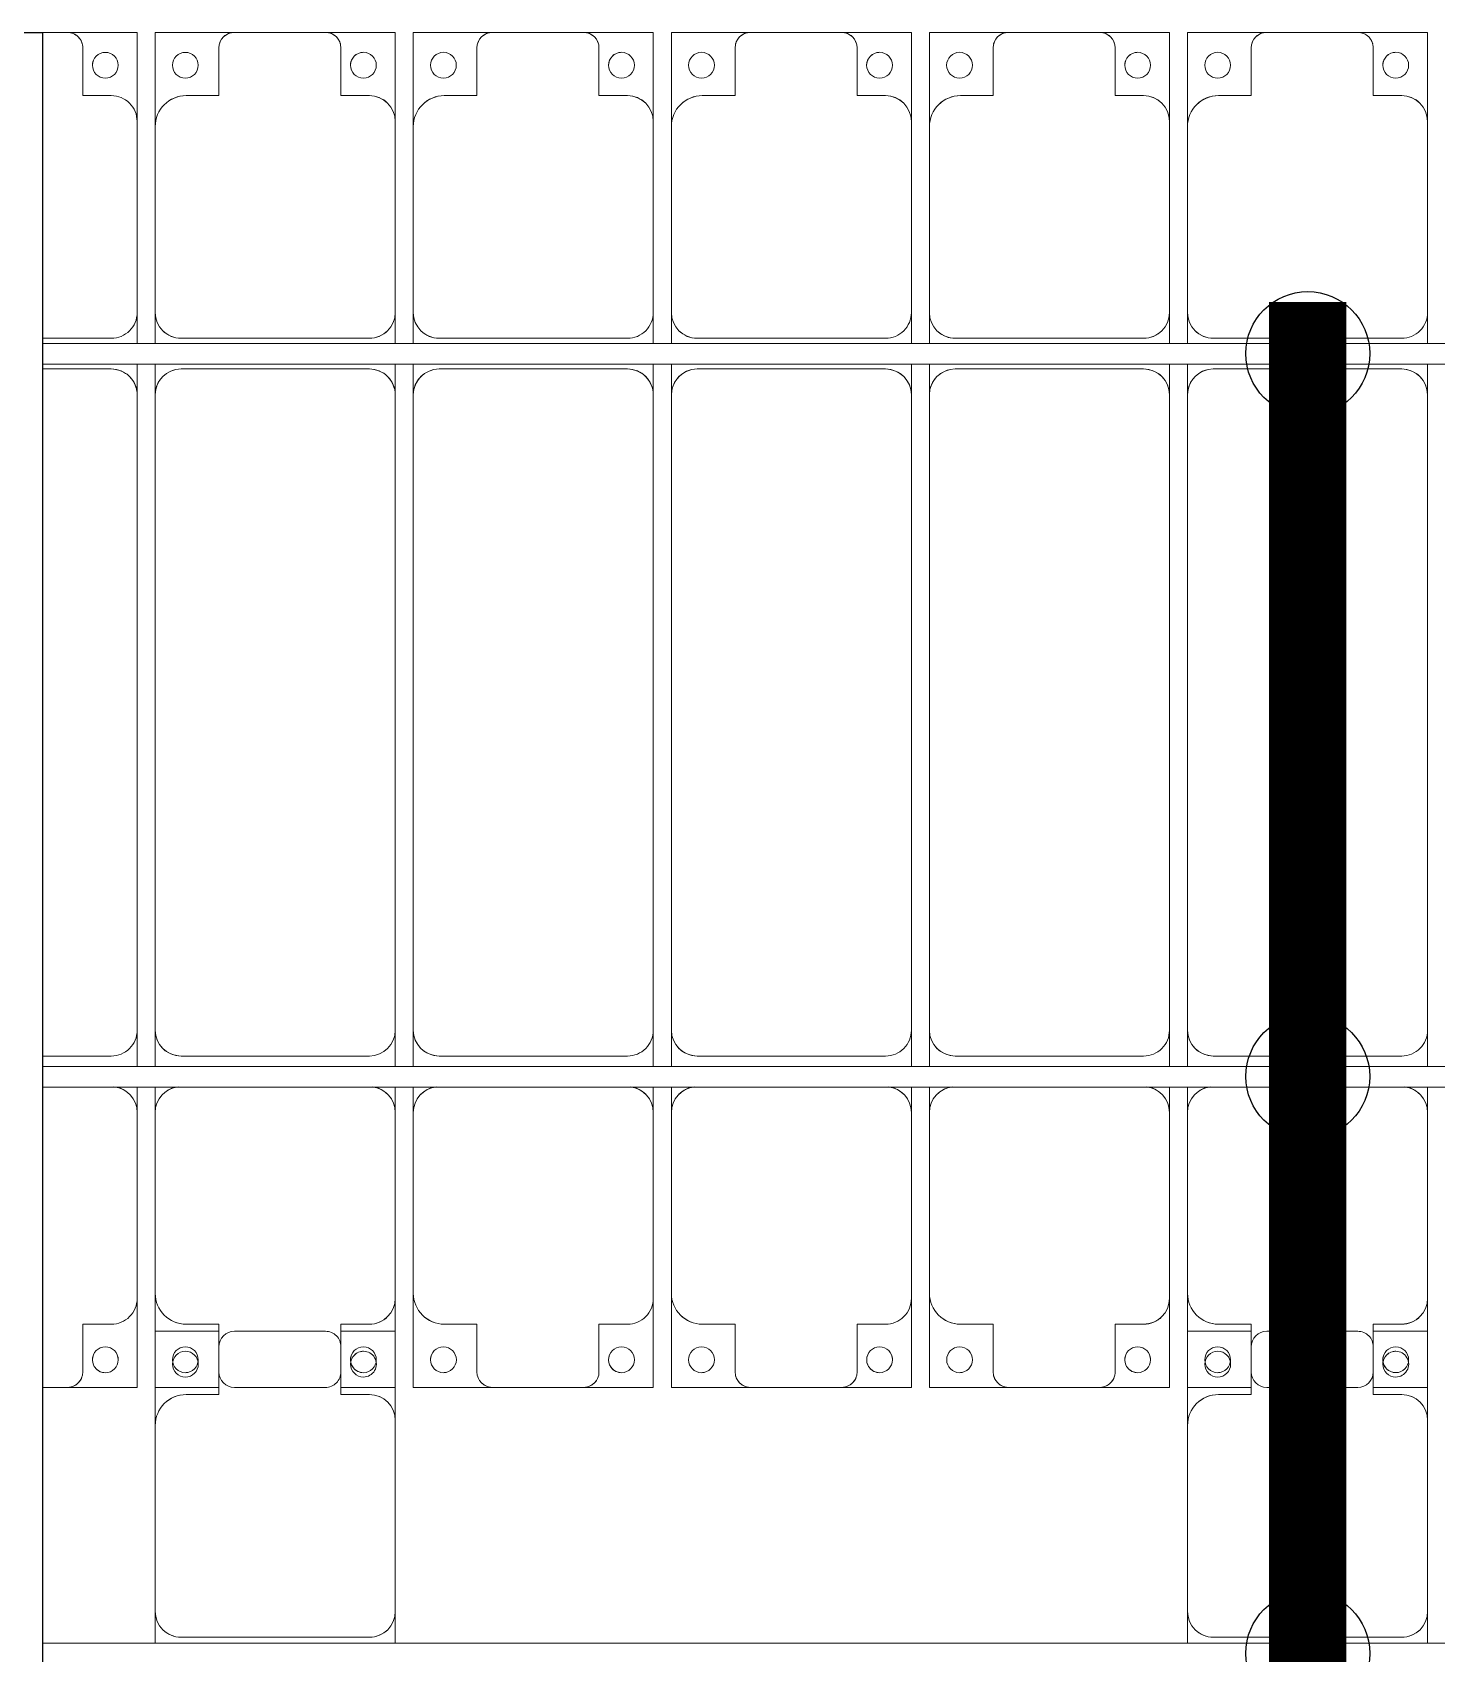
# Model space of a CAD drawing. Header units: millimetres. Extents: x -496478 to -186190, y -204059 to -87354.
# Drawn here: x -403212 to -400492, y -98423 to -95283 of the extents above; entities that cross this region are included whole.
import ezdxf

# ---------------------------------------------------------------- set-up
doc = ezdxf.new("R2010")
doc.units = ezdxf.units.MM
for name, color, linetype, lineweight in [('A-DETL-MBND', 5, 'Continuous', 9), ('A-GENM', 13, 'Continuous', 9), ('S-BEAM', 12, 'Continuous', 9)]:
    doc.layers.add(name, color=color, linetype=linetype, lineweight=lineweight)
doc.layers.add('GC-HOP 40x60 GIA CUONG', color=1, linetype='Continuous')

# ---------------------------------------------------------------- blocks, each defined once
blk = doc.blocks.new('Dải phao đi lại kèm đỡ invester - DẢI PHAO ĐI LẠI-V1-BỐ TRÍ KHUNG KẾT CẤU BÈ PIN 01')
at = {"layer": 'A-DETL-MBND', "color": 8}
for p, q in [((35588.2, 1312.2), (35540, 1312.2)), ((35588.2, 1312.2), (35723.4, 1312.2)), ((35723.4, 1312.2), (35588.2, 1312.2)), ((35723.4, 1312.2), (35723.4, 1139.7)), ((35758.4, 1312.2), (35911.8, 1312.2)), ((35758.4, 1129.7), (35758.4, 1312.2)), ((35911.8, 1312.2), (35758.4, 1312.2)), ((36088.2, 1312.2), (35911.8, 1312.2)), ((36088.2, 1312.2), (36223.4, 1312.2)), ((36223.4, 1312.2), (36088.2, 1312.2)), ((36223.4, 1312.2), (36223.4, 1139.7)), ((36258.4, 1312.2), (36411.8, 1312.2)), ((36258.4, 1129.7), (36258.4, 1312.2)), ((36411.8, 1312.2), (36258.4, 1312.2)), ((36588.2, 1312.2), (36411.8, 1312.2)), ((36588.2, 1312.2), (36723.4, 1312.2)), ((36723.4, 1312.2), (36588.2, 1312.2)), ((36723.4, 1312.2), (36723.4, 1139.7)), ((36758.4, 1312.2), (36911.8, 1312.2)), ((36758.4, 1129.7), (36758.4, 1312.2)), ((36911.8, 1312.2), (36758.4, 1312.2)), ((37088.2, 1312.2), (36911.8, 1312.2)), ((37088.2, 1312.2), (37223.4, 1312.2)), ((37223.4, 1312.2), (37088.2, 1312.2)), ((37223.4, 1312.2), (37223.4, 1139.7)), ((37258.4, 1312.2), (37411.8, 1312.2)), ((37258.4, 1129.7), (37258.4, 1312.2)), ((37411.8, 1312.2), (37258.4, 1312.2)), ((37588.2, 1312.2), (37411.8, 1312.2)), ((37588.2, 1312.2), (37723.4, 1312.2)), ((37723.4, 1312.2), (37588.2, 1312.2)), ((37723.4, 1312.2), (37723.4, 1139.7)), ((37758.4, 1312.2), (37911.8, 1312.2)), ((37758.4, 1129.7), (37758.4, 1312.2)), ((37911.8, 1312.2), (37758.4, 1312.2)), ((38088.2, 1312.2), (37911.8, 1312.2)), ((38088.2, 1312.2), (38223.4, 1312.2)), ((38223.4, 1312.2), (38088.2, 1312.2)), ((38223.4, 1312.2), (38223.4, 1139.7)), ((35618.2, 1189.7), (35618.2, 1282.2)), ((35881.8, 1282.2), (35881.8, 1189.7)), ((36118.2, 1189.7), (36118.2, 1282.2)), ((36381.8, 1282.2), (36381.8, 1189.7)), ((36618.2, 1189.7), (36618.2, 1282.2)), ((36881.8, 1282.2), (36881.8, 1189.7)), ((37118.2, 1189.7), (37118.2, 1282.2)), ((37381.8, 1282.2), (37381.8, 1189.7)), ((37618.2, 1189.7), (37618.2, 1282.2)), ((37881.8, 1282.2), (37881.8, 1189.7)), ((38118.2, 1189.7), (38118.2, 1282.2)), ((35673.4, 1189.7), (35618.2, 1189.7)), ((35881.8, 1189.7), (35818.4, 1189.7)), ((36173.4, 1189.7), (36118.2, 1189.7)), ((36381.8, 1189.7), (36318.4, 1189.7)), ((36673.4, 1189.7), (36618.2, 1189.7)), ((36881.8, 1189.7), (36818.4, 1189.7)), ((37173.4, 1189.7), (37118.2, 1189.7)), ((37381.8, 1189.7), (37318.4, 1189.7)), ((37673.4, 1189.7), (37618.2, 1189.7)), ((37881.8, 1189.7), (37818.4, 1189.7)), ((38173.4, 1189.7), (38118.2, 1189.7)), ((35723.4, 769.7), (35723.4, 1139.7)), ((36223.4, 769.7), (36223.4, 1139.7)), ((36723.4, 769.7), (36723.4, 1139.7)), ((37223.4, 769.7), (37223.4, 1139.7)), ((37723.4, 769.7), (37723.4, 1139.7)), ((38223.4, 769.7), (38223.4, 1139.7)), ((35758.4, 1129.7), (35758.4, 769.7)), ((36258.4, 1129.7), (36258.4, 769.7)), ((36758.4, 1129.7), (36758.4, 769.7)), ((37258.4, 1129.7), (37258.4, 769.7)), ((37758.4, 1129.7), (37758.4, 769.7)), ((35723.4, 769.7), (35723.4, 709.7)), ((35758.4, 709.7), (35758.4, 769.7)), ((36223.4, 769.7), (36223.4, 709.7)), ((36258.4, 709.7), (36258.4, 769.7)), ((36723.4, 769.7), (36723.4, 709.7)), ((36758.4, 709.7), (36758.4, 769.7)), ((37223.4, 769.7), (37223.4, 709.7)), ((37258.4, 709.7), (37258.4, 769.7)), ((37723.4, 769.7), (37723.4, 709.7)), ((37758.4, 709.7), (37758.4, 769.7)), ((38223.4, 769.7), (38223.4, 709.7)), ((35540, 719.7), (35673.4, 719.7)), ((35808.4, 719.7), (36173.4, 719.7)), ((36308.4, 719.7), (36673.4, 719.7)), ((36808.4, 719.7), (37173.4, 719.7)), ((37308.4, 719.7), (37673.4, 719.7)), ((37808.4, 719.7), (38173.4, 719.7)), ((35673.4, 660.3), (35540, 660.3)), ((35723.4, 669.7), (35723.4, 610.3)), ((35758.4, 610.3), (35758.4, 669.7)), ((36173.4, 660.3), (35808.4, 660.3)), ((36223.4, 669.7), (36223.4, 610.3)), ((36258.4, 610.3), (36258.4, 669.7)), ((36673.4, 660.3), (36308.4, 660.3)), ((36723.4, 669.7), (36723.4, 610.3)), ((36758.4, 610.3), (36758.4, 669.7)), ((37173.4, 660.3), (36808.4, 660.3)), ((37223.4, 669.7), (37223.4, 610.3)), ((37258.4, 610.3), (37258.4, 669.7)), ((37673.4, 660.3), (37308.4, 660.3)), ((37723.4, 669.7), (37723.4, 610.3)), ((37758.4, 610.3), (37758.4, 669.7)), ((38173.4, 660.3), (37808.4, 660.3)), ((38223.4, 669.7), (38223.4, 610.3)), ((35723.4, -620.3), (35723.4, 610.3)), ((35758.4, 610.3), (35758.4, -620.3)), ((36223.4, -620.3), (36223.4, 610.3)), ((36258.4, 610.3), (36258.4, -620.3)), ((36723.4, -620.3), (36723.4, 610.3)), ((36758.4, 610.3), (36758.4, -620.3)), ((37223.4, -620.3), (37223.4, 610.3)), ((37258.4, 610.3), (37258.4, -620.3)), ((37723.4, -620.3), (37723.4, 610.3)), ((37758.4, 610.3), (37758.4, -620.3)), ((38223.4, -620.3), (38223.4, 610.3)), ((35723.4, -620.3), (35723.4, -690.3)), ((35758.4, -690.3), (35758.4, -620.3)), ((36223.4, -620.3), (36223.4, -690.3)), ((36258.4, -690.3), (36258.4, -620.3)), ((36723.4, -620.3), (36723.4, -690.3)), ((36758.4, -690.3), (36758.4, -620.3)), ((37223.4, -620.3), (37223.4, -690.3)), ((37258.4, -690.3), (37258.4, -620.3)), ((37723.4, -620.3), (37723.4, -690.3)), ((37758.4, -690.3), (37758.4, -620.3)), ((38223.4, -620.3), (38223.4, -690.3)), ((35540, -670.3), (35673.4, -670.3)), ((35808.4, -670.3), (36173.4, -670.3)), ((36308.4, -670.3), (36673.4, -670.3)), ((36808.4, -670.3), (37173.4, -670.3)), ((37308.4, -670.3), (37673.4, -670.3)), ((37808.4, -670.3), (38173.4, -670.3)), ((35723.4, -730.3), (35723.4, -779.7)), ((35758.4, -779.7), (35758.4, -730.3)), ((36223.4, -730.3), (36223.4, -779.7)), ((36258.4, -779.7), (36258.4, -730.3)), ((36723.4, -730.3), (36723.4, -779.7)), ((36758.4, -779.7), (36758.4, -730.3)), ((37223.4, -730.3), (37223.4, -779.7)), ((37258.4, -779.7), (37258.4, -730.3)), ((37723.4, -730.3), (37723.4, -779.7)), ((37758.4, -779.7), (37758.4, -730.3)), ((38223.4, -730.3), (38223.4, -779.7)), ((35723.4, -1139.7), (35723.4, -779.7)), ((35758.4, -779.7), (35758.4, -1129.7)), ((36223.4, -1139.7), (36223.4, -779.7)), ((36258.4, -779.7), (36258.4, -1129.7)), ((36723.4, -1139.7), (36723.4, -779.7)), ((36758.4, -779.7), (36758.4, -1129.7)), ((37223.4, -1139.7), (37223.4, -779.7)), ((37258.4, -779.7), (37258.4, -1129.7)), ((37723.4, -1139.7), (37723.4, -779.7)), ((37758.4, -779.7), (37758.4, -1129.7)), ((38223.4, -1139.7), (38223.4, -779.7)), ((35758.4, -1312.2), (35758.4, -1129.7)), ((36258.4, -1312.2), (36258.4, -1129.7)), ((36758.4, -1312.2), (36758.4, -1129.7)), ((37258.4, -1312.2), (37258.4, -1129.7)), ((37758.4, -1312.2), (37758.4, -1129.7)), ((35723.4, -1139.7), (35723.4, -1312.2)), ((36223.4, -1139.7), (36223.4, -1312.2)), ((36723.4, -1139.7), (36723.4, -1312.2)), ((37223.4, -1139.7), (37223.4, -1312.2)), ((37723.4, -1139.7), (37723.4, -1312.2)), ((38223.4, -1139.7), (38223.4, -1312.2)), ((35618.2, -1282.2), (35618.2, -1189.7)), ((35618.2, -1189.7), (35673.4, -1189.7)), ((35818.4, -1189.7), (35881.8, -1189.7)), ((35881.8, -1189.7), (35881.8, -1282.2)), ((36118.2, -1282.2), (36118.2, -1189.7)), ((36118.2, -1189.7), (36173.4, -1189.7)), ((36318.4, -1189.7), (36381.8, -1189.7)), ((36381.8, -1189.7), (36381.8, -1282.2)), ((36618.2, -1282.2), (36618.2, -1189.7)), ((36618.2, -1189.7), (36673.4, -1189.7)), ((36818.4, -1189.7), (36881.8, -1189.7)), ((36881.8, -1189.7), (36881.8, -1282.2)), ((37118.2, -1282.2), (37118.2, -1189.7)), ((37118.2, -1189.7), (37173.4, -1189.7)), ((37318.4, -1189.7), (37381.8, -1189.7)), ((37381.8, -1189.7), (37381.8, -1282.2)), ((37618.2, -1282.2), (37618.2, -1189.7)), ((37618.2, -1189.7), (37673.4, -1189.7)), ((37818.4, -1189.7), (37881.8, -1189.7)), ((37881.8, -1189.7), (37881.8, -1282.2)), ((38118.2, -1282.2), (38118.2, -1189.7)), ((38118.2, -1189.7), (38173.4, -1189.7)), ((35540, -1312.2), (35588.2, -1312.2)), ((35723.4, -1312.2), (35588.2, -1312.2)), ((35588.2, -1312.2), (35723.4, -1312.2)), ((35881.8, -1312.2), (35758.4, -1312.2)), ((35911.8, -1312.2), (36088.2, -1312.2)), ((36223.4, -1312.2), (36118.2, -1312.2)), ((36411.8, -1312.2), (36258.4, -1312.2)), ((36258.4, -1312.2), (36411.8, -1312.2)), ((36411.8, -1312.2), (36588.2, -1312.2)), ((36723.4, -1312.2), (36588.2, -1312.2)), ((36588.2, -1312.2), (36723.4, -1312.2)), ((36911.8, -1312.2), (36758.4, -1312.2)), ((36758.4, -1312.2), (36911.8, -1312.2)), ((36911.8, -1312.2), (37088.2, -1312.2)), ((37223.4, -1312.2), (37088.2, -1312.2)), ((37088.2, -1312.2), (37223.4, -1312.2)), ((37411.8, -1312.2), (37258.4, -1312.2)), ((37258.4, -1312.2), (37411.8, -1312.2)), ((37411.8, -1312.2), (37588.2, -1312.2)), ((37723.4, -1312.2), (37588.2, -1312.2)), ((37588.2, -1312.2), (37723.4, -1312.2)), ((37881.8, -1312.2), (37758.4, -1312.2)), ((37911.8, -1312.2), (38088.2, -1312.2)), ((38223.4, -1312.2), (38118.2, -1312.2))]:
    blk.add_line(p, q, dxfattribs=at)
for centre, radius, start, end in [((35588.2, 1282.2), 30, 360, 90), ((35588.2, 1282.2), 30, 75, 90), ((35588.2, 1282.2), 30, 15, 90), ((35588.2, 1282.2), 30, 75, 90), ((35911.8, 1282.2), 30, 90, 180), ((35911.8, 1282.2), 30, 90, 165), ((35911.8, 1282.2), 30, 90, 105), ((35911.8, 1282.2), 30, 90, 105), ((36088.2, 1282.2), 30, 0, 90), ((36088.2, 1282.2), 30, 75, 90), ((36088.2, 1282.2), 30, 15, 90), ((36088.2, 1282.2), 30, 75, 90), ((36411.8, 1282.2), 30, 90, 180), ((36411.8, 1282.2), 30, 90, 165), ((36411.8, 1282.2), 30, 90, 105), ((36411.8, 1282.2), 30, 90, 105), ((36588.2, 1282.2), 30, 0, 90), ((36588.2, 1282.2), 30, 75, 90), ((36588.2, 1282.2), 30, 15, 90), ((36588.2, 1282.2), 30, 75, 90), ((36911.8, 1282.2), 30, 90, 180), ((36911.8, 1282.2), 30, 90, 165), ((36911.8, 1282.2), 30, 90, 105), ((36911.8, 1282.2), 30, 90, 105), ((37088.2, 1282.2), 30, 0, 90), ((37088.2, 1282.2), 30, 75, 90), ((37088.2, 1282.2), 30, 15, 90), ((37088.2, 1282.2), 30, 75, 90), ((37411.8, 1282.2), 30, 90, 180), ((37411.8, 1282.2), 30, 90, 165), ((37411.8, 1282.2), 30, 90, 105), ((37411.8, 1282.2), 30, 90, 105), ((37588.2, 1282.2), 30, 0, 90), ((37588.2, 1282.2), 30, 75, 90), ((37588.2, 1282.2), 30, 15, 90), ((37588.2, 1282.2), 30, 75, 90), ((37911.8, 1282.2), 30, 90, 180), ((37911.8, 1282.2), 30, 90, 165), ((37911.8, 1282.2), 30, 90, 105), ((37911.8, 1282.2), 30, 90, 105), ((38088.2, 1282.2), 30, 360, 90), ((38088.2, 1282.2), 30, 75, 90), ((38088.2, 1282.2), 30, 15, 90), ((38088.2, 1282.2), 30, 75, 90), ((35661.8, 1248.6), 25, 90, 270), ((35661.8, 1248.6), 25, 150, 180), ((35661.8, 1248.6), 25, 120, 135), ((35661.8, 1248.6), 25, 90, 105), ((35661.8, 1248.6), 25, 270, 90), ((35816.8, 1248.6), 25, 90, 270), ((35816.8, 1248.6), 25, 270, 90), ((36161.8, 1248.6), 25, 90, 270), ((36161.8, 1248.6), 25, 150, 180), ((36161.8, 1248.6), 25, 120, 135), ((36161.8, 1248.6), 25, 90, 105), ((36161.8, 1248.6), 25, 270, 90), ((36316.8, 1248.6), 25, 90, 270), ((36316.8, 1248.6), 25, 270, 90), ((36661.8, 1248.6), 25, 90, 270), ((36661.8, 1248.6), 25, 150, 180), ((36661.8, 1248.6), 25, 120, 135), ((36661.8, 1248.6), 25, 90, 105), ((36661.8, 1248.6), 25, 270, 90), ((36816.8, 1248.6), 25, 90, 270), ((36816.8, 1248.6), 25, 270, 90), ((37161.8, 1248.6), 25, 90, 270), ((37161.8, 1248.6), 25, 150, 180), ((37161.8, 1248.6), 25, 120, 135), ((37161.8, 1248.6), 25, 90, 105), ((37161.8, 1248.6), 25, 270, 90), ((37316.8, 1248.6), 25, 90, 270), ((37316.8, 1248.6), 25, 270, 90), ((37661.8, 1248.6), 25, 90, 270), ((37661.8, 1248.6), 25, 150, 180), ((37661.8, 1248.6), 25, 120, 135), ((37661.8, 1248.6), 25, 90, 105), ((37661.8, 1248.6), 25, 270, 90), ((37816.8, 1248.6), 25, 90, 270), ((37816.8, 1248.6), 25, 270, 90), ((38161.8, 1248.6), 25, 90, 270), ((38161.8, 1248.6), 25, 150, 180), ((38161.8, 1248.6), 25, 120, 135), ((38161.8, 1248.6), 25, 90, 105), ((38161.8, 1248.6), 25, 270, 90), ((35673.4, 1139.7), 50, 360, 90), ((35673.4, 1139.7), 50, 45, 90), ((35818.4, 1129.7), 60, 90, 180), ((35818.4, 1129.7), 60, 90, 135), ((36173.4, 1139.7), 50, 0, 90), ((36173.4, 1139.7), 50, 45, 90), ((36318.4, 1129.7), 60, 90, 180), ((36318.4, 1129.7), 60, 90, 135), ((36673.4, 1139.7), 50, 0, 90), ((36673.4, 1139.7), 50, 45, 90), ((36818.4, 1129.7), 60, 90, 180), ((36818.4, 1129.7), 60, 90, 135), ((37173.4, 1139.7), 50, 0, 90), ((37173.4, 1139.7), 50, 45, 90), ((37318.4, 1129.7), 60, 90, 180), ((37318.4, 1129.7), 60, 90, 135), ((37673.4, 1139.7), 50, 0, 90), ((37673.4, 1139.7), 50, 45, 90), ((37818.4, 1129.7), 60, 90, 180), ((37818.4, 1129.7), 60, 90, 135), ((38173.4, 1139.7), 50, 0, 90), ((38173.4, 1139.7), 50, 45, 90), ((35673.4, 769.7), 50, 270, 0), ((35808.4, 769.7), 50, 180, 270), ((36173.4, 769.7), 50, 270, 360), ((36308.4, 769.7), 50, 180, 270), ((36673.4, 769.7), 50, 270, 0), ((36808.4, 769.7), 50, 180, 270), ((37173.4, 769.7), 50, 270, 0), ((37308.4, 769.7), 50, 180, 270), ((37673.4, 769.7), 50, 270, 360), ((37808.4, 769.7), 50, 180, 270), ((38173.4, 769.7), 50, 270, 0), ((35673.4, 769.7), 50, 270, 315), ((35808.4, 769.7), 50, 225, 270), ((36173.4, 769.7), 50, 270, 315), ((36308.4, 769.7), 50, 225, 270), ((36673.4, 769.7), 50, 270, 315), ((36808.4, 769.7), 50, 225, 270), ((37173.4, 769.7), 50, 270, 315), ((37308.4, 769.7), 50, 228.6842, 270), ((37673.4, 769.7), 50, 270, 315), ((37808.4, 769.7), 50, 225, 270), ((38173.4, 769.7), 50, 270, 315), ((35673.4, 610.3), 50, 360, 90), ((35673.4, 610.3), 50, 15, 90), ((35808.4, 610.3), 50, 90, 180), ((36173.4, 610.3), 50, 360, 90), ((36173.4, 610.3), 50, 15, 90), ((36308.4, 610.3), 50, 90, 180), ((36673.4, 610.3), 50, 360, 90), ((36673.4, 610.3), 50, 15, 90), ((36808.4, 610.3), 50, 90, 180), ((37173.4, 610.3), 50, 0, 90), ((37173.4, 610.3), 50, 15, 90), ((37308.4, 610.3), 50, 90, 180), ((37673.4, 610.3), 50, 0, 90), ((37673.4, 610.3), 50, 15, 90), ((37808.4, 610.3), 50, 90, 180), ((38173.4, 610.3), 50, 0, 90), ((38173.4, 610.3), 50, 15, 90), ((35808.4, 610.3), 50, 105, 180), ((36308.4, 610.3), 50, 105, 180), ((36808.4, 610.3), 50, 105, 180), ((37308.4, 610.3), 50, 135, 180), ((37308.4, 610.3), 50, 105, 131.3175), ((37808.4, 610.3), 50, 105, 180), ((35673.4, -620.3), 50, 270, 0), ((35673.4, -620.3), 50, 270, 0), ((35808.4, -620.3), 50, 180, 270), ((36173.4, -620.3), 50, 270, 360), ((36173.4, -620.3), 50, 270, 360), ((36308.4, -620.3), 50, 180, 270), ((36673.4, -620.3), 50, 270, 0), ((36673.4, -620.3), 50, 270, 0), ((36808.4, -620.3), 50, 180, 270), ((37173.4, -620.3), 50, 270, 0), ((37173.4, -620.3), 50, 270, 0), ((37308.4, -620.3), 50, 180, 270), ((37673.4, -620.3), 50, 270, 0), ((37673.4, -620.3), 50, 270, 0), ((37808.4, -620.3), 50, 180, 270), ((38173.4, -620.3), 50, 270, 0), ((38173.4, -620.3), 50, 270, 0), ((35808.4, -620.3), 50, 195, 270), ((36308.4, -620.3), 50, 195, 270), ((36808.4, -620.3), 50, 195, 270), ((37308.4, -620.3), 50, 195, 270), ((37808.4, -620.3), 50, 195, 270), ((35673.4, -779.7), 50, 360, 84.2019), ((35673.4, -779.7), 50, 45, 84.2019), ((35808.4, -779.7), 50, 95.7981, 180), ((35808.4, -779.7), 50, 95.7981, 135), ((36173.4, -779.7), 50, 360, 84.2019), ((36173.4, -779.7), 50, 45, 84.2019), ((36308.4, -779.7), 50, 95.7981, 180), ((36308.4, -779.7), 50, 95.7981, 135), ((36673.4, -779.7), 50, 0, 84.2019), ((36673.4, -779.7), 50, 45, 84.2019), ((36808.4, -779.7), 50, 95.7981, 180), ((36808.4, -779.7), 50, 95.7981, 135), ((37173.4, -779.7), 50, 360, 84.2019), ((37173.4, -779.7), 50, 45, 84.2019), ((37308.4, -779.7), 50, 95.7981, 180), ((37308.4, -779.7), 50, 95.7981, 131.3441), ((37673.4, -779.7), 50, 0, 84.2019), ((37673.4, -779.7), 50, 45, 84.2019), ((37808.4, -779.7), 50, 95.7981, 180), ((37808.4, -779.7), 50, 95.7981, 135), ((38173.4, -779.7), 50, 0, 84.2019), ((38173.4, -779.7), 50, 45, 84.2019), ((35818.4, -1129.7), 60, 180, 270), ((36318.4, -1129.7), 60, 180, 270), ((36818.4, -1129.7), 60, 180, 270), ((37318.4, -1129.7), 60, 180, 270), ((37818.4, -1129.7), 60, 180, 270), ((35673.4, -1139.7), 50, 270, 0), ((36173.4, -1139.7), 50, 270, 360), ((36673.4, -1139.7), 50, 270, 0), ((37173.4, -1139.7), 50, 270, 0), ((37673.4, -1139.7), 50, 270, 360), ((38173.4, -1139.7), 50, 270, 360), ((35673.4, -1139.7), 50, 270, 315), ((35818.4, -1129.7), 60, 225, 270), ((36173.4, -1139.7), 50, 270, 315), ((36318.4, -1129.7), 60, 225, 270), ((36673.4, -1139.7), 50, 270, 315), ((36818.4, -1129.7), 60, 225, 270), ((37173.4, -1139.7), 50, 270, 315), ((37318.4, -1129.7), 60, 225, 270), ((37673.4, -1139.7), 50, 270, 315), ((37818.4, -1129.7), 60, 225, 270), ((38173.4, -1139.7), 50, 270, 315), ((35661.8, -1258.6), 25, 90, 270), ((35661.8, -1258.6), 25, 165, 270), ((35661.8, -1258.6), 25, 270, 90), ((35661.8, -1258.6), 25, 0, 15), ((35816.8, -1258.6), 25, 90, 270), ((35816.8, -1258.6), 25, 270, 90), ((36161.8, -1258.6), 25, 90, 270), ((36161.8, -1258.6), 25, 165, 270), ((36161.8, -1258.6), 25, 270, 90), ((36316.8, -1258.6), 25, 90, 270), ((36316.8, -1258.6), 25, 165, 180), ((36316.8, -1258.6), 25, 270, 90), ((36661.8, -1258.6), 25, 90, 270), ((36661.8, -1258.6), 25, 165, 270), ((36661.8, -1258.6), 25, 270, 90), ((36661.8, -1258.6), 25, 0, 15), ((36816.8, -1258.6), 25, 90, 270), ((36816.8, -1258.6), 25, 165, 180), ((36816.8, -1258.6), 25, 270, 90), ((37161.8, -1258.6), 25, 90, 270), ((37161.8, -1258.6), 25, 165, 270), ((37161.8, -1258.6), 25, 270, 90), ((37161.8, -1258.6), 25, 360, 15), ((37316.8, -1258.6), 25, 90, 270), ((37316.8, -1258.6), 25, 165, 180), ((37316.8, -1258.6), 25, 270, 90), ((37661.8, -1258.6), 25, 90, 270), ((37661.8, -1258.6), 25, 165, 270), ((37661.8, -1258.6), 25, 270, 90), ((37661.8, -1258.6), 25, 0, 15), ((37816.8, -1258.6), 25, 90, 270), ((37816.8, -1258.6), 25, 270, 90), ((38161.8, -1258.6), 25, 90, 270), ((38161.8, -1258.6), 25, 165, 270), ((38161.8, -1258.6), 25, 270, 90), ((35588.2, -1282.2), 30, 270, 360), ((35816.8, -1258.6), 25, 270, 285), ((35911.8, -1282.2), 30, 180, 270), ((36088.2, -1282.2), 30, 270, 0), ((36316.8, -1258.6), 25, 270, 285), ((36411.8, -1282.2), 30, 180, 270), ((36588.2, -1282.2), 30, 270, 360), ((36816.8, -1258.6), 25, 270, 285), ((36911.8, -1282.2), 30, 180, 270), ((37088.2, -1282.2), 30, 270, 360), ((37316.8, -1258.6), 25, 270, 285), ((37411.8, -1282.2), 30, 180, 270), ((37588.2, -1282.2), 30, 270, 0), ((37816.8, -1258.6), 25, 270, 285), ((37911.8, -1282.2), 30, 180, 270), ((38088.2, -1282.2), 30, 270, 360), ((35588.2, -1282.2), 30, 270, 345), ((35588.2, -1282.2), 30, 270, 285), ((35588.2, -1282.2), 30, 270, 285), ((35588.2, -1282.2), 30, 315, 330), ((35588.2, -1282.2), 30, 315, 330), ((36411.8, -1282.2), 30, 195, 270), ((36411.8, -1282.2), 30, 255, 270), ((36411.8, -1282.2), 30, 255, 270), ((36588.2, -1282.2), 30, 270, 345), ((36588.2, -1282.2), 30, 270, 285), ((36588.2, -1282.2), 30, 270, 285), ((36588.2, -1282.2), 30, 315, 330), ((36588.2, -1282.2), 30, 315, 330), ((36911.8, -1282.2), 30, 195, 270), ((36911.8, -1282.2), 30, 255, 270), ((36911.8, -1282.2), 30, 255, 270), ((37088.2, -1282.2), 30, 270, 345), ((37088.2, -1282.2), 30, 270, 285), ((37088.2, -1282.2), 30, 270, 285), ((37088.2, -1282.2), 30, 315, 330), ((37088.2, -1282.2), 30, 315, 330), ((37411.8, -1282.2), 30, 195, 270), ((37411.8, -1282.2), 30, 255, 270), ((37411.8, -1282.2), 30, 255, 270), ((37588.2, -1282.2), 30, 270, 345), ((37588.2, -1282.2), 30, 270, 285), ((37588.2, -1282.2), 30, 270, 285), ((37588.2, -1282.2), 30, 315, 330), ((37588.2, -1282.2), 30, 315, 330)]:
    blk.add_arc(centre, radius, start, end, dxfattribs=at)
blk = doc.blocks.new('Dai phao do pin - DẢI PHAO ĐỠ PIN-V19-BỐ TRÍ KHUNG KẾT CẤU BÈ PIN 01')
at = {"layer": 'A-DETL-MBND', "color": 8}
for p, q in [((68478, 241.6), (68539.7, 241.6)), ((68899.7, 241.6), (68539.7, 241.6)), ((68899.7, 241.6), (69082.2, 241.6)), ((69082.2, 241.6), (69082.2, 118.2)), ((68489.7, 191.6), (68489.7, -173.4)), ((68959.7, 118.2), (68959.7, 181.6)), ((69052.2, 118.2), (68959.7, 118.2)), ((69082.2, -88.2), (69082.2, 88.2)), ((68959.7, -173.4), (68959.7, -118.2)), ((68959.7, -118.2), (69052.2, -118.2)), ((69082.2, -118.2), (69082.2, -223.4)), ((68539.7, -223.4), (68478, -223.4)), ((68539.7, -223.4), (68909.7, -223.4)), ((69082.2, -223.4), (68909.7, -223.4))]:
    blk.add_line(p, q, dxfattribs=at)
for centre, radius, start, end in [((68539.7, 191.6), 50, 90, 180), ((68539.7, 191.6), 50, 135, 180), ((68899.7, 181.6), 60, 0, 90), ((68899.7, 181.6), 60, 0, 45), ((69018.6, 183.2), 25, 0, 180), ((69018.6, 183.2), 25, 180, 360), ((69052.2, 88.2), 30, 0, 90), ((69052.2, -88.2), 30, 270, 0), ((69018.6, -161.8), 25, 0, 180), ((69018.6, -161.8), 25, 60, 90), ((69018.6, -161.8), 25, 30, 45), ((69018.6, -161.8), 25, 0, 15), ((68539.7, -173.4), 50, 180, 270), ((68539.7, -173.4), 50, 180, 225), ((68909.7, -173.4), 50, 270, 360), ((68909.7, -173.4), 50, 315, 360), ((69018.6, -161.8), 25, 180, 0)]:
    blk.add_arc(centre, radius, start, end, dxfattribs=at)
blk = doc.blocks.new('Dai phao do pin - DẢI PHAO ĐỠ PIN-V20-BỐ TRÍ KHUNG KẾT CẤU BÈ PIN 01')
at = {"layer": 'A-DETL-MBND', "color": 8}
for p, q in [((68478, 241.6), (68539.7, 241.6)), ((68899.7, 241.6), (68539.7, 241.6)), ((68899.7, 241.6), (69082.2, 241.6)), ((69082.2, 241.6), (69082.2, 118.2)), ((68489.7, 191.6), (68489.7, -173.4)), ((68959.7, 118.2), (68959.7, 181.6)), ((69052.2, 118.2), (68959.7, 118.2)), ((69082.2, -88.2), (69082.2, 88.2)), ((68959.7, -173.4), (68959.7, -118.2)), ((68959.7, -118.2), (69052.2, -118.2)), ((69082.2, -118.2), (69082.2, -223.4)), ((68539.7, -223.4), (68478, -223.4)), ((68539.7, -223.4), (68909.7, -223.4)), ((69082.2, -223.4), (68909.7, -223.4))]:
    blk.add_line(p, q, dxfattribs=at)
for centre, radius, start, end in [((68539.7, 191.6), 50, 90, 180), ((68539.7, 191.6), 50, 135, 180), ((68899.7, 181.6), 60, 0, 90), ((68899.7, 181.6), 60, 0, 45), ((69018.6, 183.2), 25, 0, 180), ((69018.6, 183.2), 25, 180, 360), ((69052.2, 88.2), 30, 0, 90), ((69052.2, -88.2), 30, 270, 0), ((69018.6, -161.8), 25, 0, 180), ((69018.6, -161.8), 25, 60, 90), ((69018.6, -161.8), 25, 30, 45), ((69018.6, -161.8), 25, 0, 15), ((68539.7, -173.4), 50, 180, 270), ((68539.7, -173.4), 50, 180, 225), ((68909.7, -173.4), 50, 270, 360), ((68909.7, -173.4), 50, 315, 360), ((69018.6, -161.8), 25, 180, 0)]:
    blk.add_arc(centre, radius, start, end, dxfattribs=at)
blk = doc.blocks.new('Dầm C52 - Dầm C52-19519-BỐ TRÍ KHUNG KẾT CẤU BÈ PIN 01')
at = {"layer": 'S-BEAM', "color": 1}
for p, q in [((32500, 20), (38460, 20)), ((38460, -20), (32500, -20))]:
    blk.add_line(p, q, dxfattribs=at)
blk = doc.blocks.new('Dầm C52 - Hộp 40x60-24147-BỐ TRÍ KHUNG KẾT CẤU BÈ PIN 01')
at = {"layer": 'S-BEAM', "color": 3, "lineweight": 25}
for p, q in [((37857.1, 20), (37857.1, -20)), ((37857.1, -20), (-37857.1, -20))]:
    blk.add_line(p, q, dxfattribs=at)
blk = doc.blocks.new('HOBANMONG_BEPIN 1_rvt-1-BỐ TRÍ KHUNG KẾT CẤU BÈ PIN 01')
at = {"layer": 'A-GENM', "lineweight": 9}
for name, p, rotation in [('Dải phao đi lại kèm đỡ invester - DẢI PHAO ĐI LẠI-V1-BỐ TRÍ KHUNG KẾT CẤU BÈ PIN 01', (-438732.7, -96596), 0.0007586099545854), ('Dai phao do pin - DẢI PHAO ĐỠ PIN-V19-BỐ TRÍ KHUNG KẾT CẤU BÈ PIN 01', (-402731.7, -166881.2), 90.00075860989342), ('Dai phao do pin - DẢI PHAO ĐỠ PIN-V20-BỐ TRÍ KHUNG KẾT CẤU BÈ PIN 01', (-400731.7, -166881.2), 90.00075860989342)]:
    blk.add_blockref(name, p, dxfattribs=dict(at, rotation=rotation))
at = {"layer": 'S-BEAM', "lineweight": 9}
for name, p, rotation in [('Dầm C52 - Hộp 40x60-24147-BỐ TRÍ KHUNG KẾT CẤU BÈ PIN 01', (-403212.2, -133140.5), 90.00075860989166), ('Dầm C52 - Dầm C52-19519-BỐ TRÍ KHUNG KẾT CẤU BÈ PIN 01', (-364732.7, -95905.4), 180.0007586094741), ('Dầm C52 - Dầm C52-19519-BỐ TRÍ KHUNG KẾT CẤU BÈ PIN 01', (-364732.7, -97305.4), 180.0007586094741), ('Dầm C52 - Dầm C52-19519-BỐ TRÍ KHUNG KẾT CẤU BÈ PIN 01', (-364732.6, -98422.7), 180.0007586094741)]:
    blk.add_blockref(name, p, dxfattribs=dict(at, rotation=rotation))

msp = doc.modelspace()

# ---------------------------------------------------------------- linework, layer by layer
at = {"layer": 'GC-HOP 40x60 GIA CUONG', "const_width": 150}
msp.add_lwpolyline([(-400741.3, -110805.4), (-400741.3, -95805.4)], dxfattribs=at)
at = {"layer": 'GC-HOP 40x60 GIA CUONG'}
for centre in [(-400741.3, -95905.4), (-400741.3, -97305.4), (-400741.3, -98422.7)]:
    msp.add_circle(centre, 120, dxfattribs=at)

# ---------------------------------------------------------------- block references
at = {"lineweight": 5}
msp.add_blockref('HOBANMONG_BEPIN 1_rvt-1-BỐ TRÍ KHUNG KẾT CẤU BÈ PIN 01', (0, 0), dxfattribs=at)

doc.saveas('drawing.dxf')
